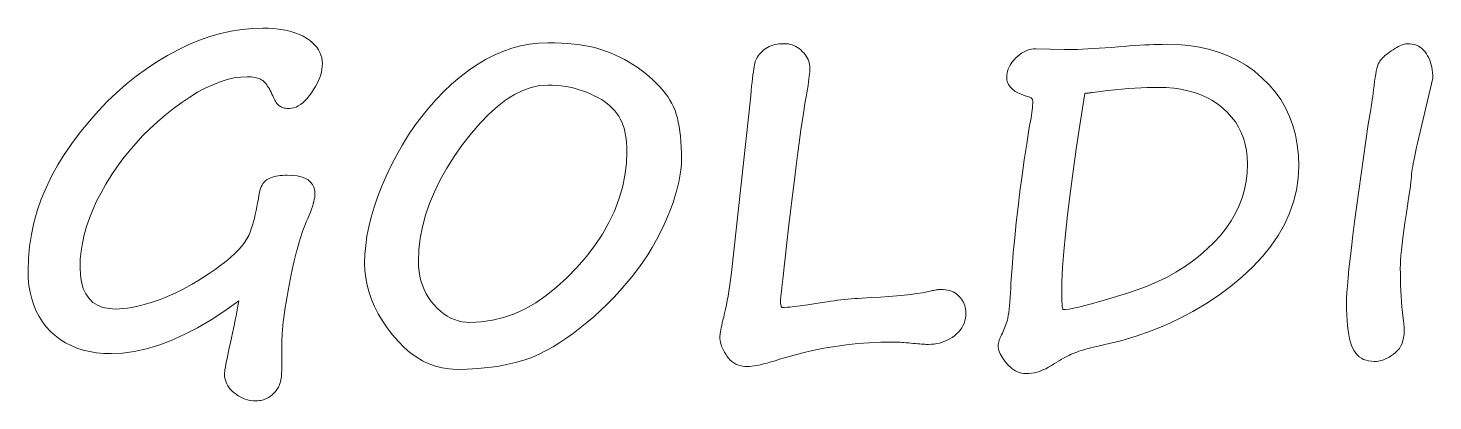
# Model space of a CAD drawing. Extents: x 70.3 to 137.7, y 117.5 to 125.4.
# Drawn here: x 107.81 to 137.66, y 117.46 to 125.37 of the extents above; entities that cross this region are included whole.
import ezdxf

# ---------------------------------------------------------------- set-up
doc = ezdxf.new("R2010")
doc.units = 0

msp = doc.modelspace()

# ---------------------------------------------------------------- linework, layer by layer
at = {"color": 7, "lineweight": 13}
for points in [[(113.529419, 120.674202), (113.533936, 120.674202), (113.512222, 120.597443), (113.490501, 120.515564), (113.468781, 120.428574), (113.44706, 120.336472), (113.425339, 120.23925), (113.403625, 120.136917), (113.381905, 120.02948), (113.360184, 119.916924), (113.338463, 119.799248), (113.316742, 119.676468), (113.296112, 119.554588), (113.277649, 119.439636), (113.26136, 119.331604), (113.247238, 119.230492), (113.235291, 119.136307), (113.225525, 119.049049), (113.217926, 118.968704), (113.212494, 118.895294), (113.209229, 118.828796), (113.208145, 118.769226), (113.208084, 118.668365), (113.207878, 118.573936), (113.207535, 118.485924), (113.207062, 118.404343), (113.206451, 118.329185), (113.205704, 118.260452), (113.204819, 118.198143), (113.203804, 118.142258), (113.202652, 118.092804), (113.201355, 118.049774), (113.199295, 118.010674), (113.195839, 117.97303), (113.190979, 117.936829), (113.184708, 117.902077), (113.177032, 117.868774), (113.167969, 117.836922), (113.157486, 117.806511), (113.145615, 117.777557), (113.132332, 117.750046), (113.117645, 117.723976), (113.101807, 117.699203), (113.085068, 117.67556), (113.067429, 117.653053), (113.048874, 117.631668), (113.029419, 117.61142), (113.009048, 117.592308), (112.987785, 117.574318), (112.965614, 117.557465), (112.942535, 117.54174), (112.918549, 117.527145), (112.893799, 117.513824), (112.868423, 117.5019), (112.8424, 117.491379), (112.81575, 117.482262), (112.788467, 117.474548), (112.760544, 117.468231), (112.731995, 117.463326), (112.702805, 117.459816), (112.672989, 117.45771), (112.642532, 117.457008), (112.594055, 117.458733), (112.546341, 117.46389), (112.49939, 117.472488), (112.453217, 117.48452), (112.407806, 117.5), (112.363167, 117.518913), (112.319298, 117.541267), (112.276199, 117.567055), (112.233871, 117.596291), (112.192307, 117.62896), (112.153198, 117.663933), (112.118195, 117.700089), (112.087311, 117.737419), (112.060547, 117.775925), (112.037903, 117.815605), (112.019371, 117.856468), (112.004959, 117.898506), (111.994659, 117.941719), (111.988487, 117.986107), (111.986427, 118.03167), (111.987694, 118.052124), (111.991501, 118.08271), (111.997833, 118.123436), (112.006699, 118.174294), (112.018097, 118.235291), (112.032043, 118.306419), (112.048508, 118.387688), (112.067513, 118.479095), (112.08905, 118.580627), (112.113129, 118.692307), (112.1353, 118.794884), (112.156563, 118.894478), (112.176926, 118.991081), (112.196381, 119.084702), (112.214935, 119.175339), (112.232582, 119.262985), (112.249321, 119.347641), (112.26516, 119.429321), (112.28009, 119.508003), (112.294121, 119.58371), (111.994125, 119.370499), (111.700455, 119.179726), (111.413124, 119.011398), (111.132126, 118.865517), (110.857468, 118.742081), (110.589142, 118.641083), (110.327148, 118.562531), (110.071495, 118.506424), (109.822174, 118.472755), (109.579185, 118.461533), (109.420517, 118.46624), (109.268509, 118.480362), (109.123146, 118.503891), (108.984436, 118.536827), (108.852379, 118.579185), (108.726974, 118.630951), (108.608215, 118.692123), (108.496109, 118.762711), (108.390656, 118.842712), (108.291855, 118.932121), (108.201157, 119.029724), (108.119995, 119.134293), (108.048401, 119.245834), (107.986343, 119.364342), (107.933823, 119.489815), (107.890862, 119.622261), (107.857445, 119.761673), (107.833572, 119.908051), (107.819252, 120.061401), (107.814484, 120.221718), (107.822266, 120.4795), (107.845612, 120.735199), (107.884529, 120.988823), (107.939003, 121.240356), (108.009048, 121.489815), (108.094666, 121.73719), (108.195839, 121.982483), (108.312576, 122.2257), (108.444885, 122.466827), (108.592758, 122.705879), (108.592758, 122.701355), (108.761383, 122.944069), (108.93602, 123.176285), (109.116676, 123.39801), (109.303345, 123.60923), (109.496048, 123.809952), (109.694748, 124.000175), (109.899483, 124.179909), (110.110229, 124.349136), (110.326996, 124.507874), (110.549774, 124.656105), (110.775543, 124.791946), (111.001266, 124.913483), (111.226944, 125.020721), (111.452576, 125.113663), (111.678169, 125.192307), (111.903709, 125.256653), (112.129211, 125.306694), (112.35466, 125.342438), (112.58007, 125.363892), (112.805435, 125.37104), (112.919731, 125.368889), (113.029144, 125.362442), (113.133667, 125.351692), (113.233307, 125.336647), (113.328056, 125.317307), (113.417923, 125.293663), (113.502899, 125.265724), (113.582993, 125.233482), (113.658188, 125.196945), (113.728508, 125.156105), (113.792984, 125.111969), (113.850677, 125.065521), (113.901581, 125.016762), (113.945702, 124.965698), (113.983032, 124.912331), (114.01358, 124.856651), (114.037331, 124.79866), (114.054306, 124.738373), (114.064484, 124.675766), (114.067871, 124.610855), (114.065552, 124.555069), (114.058556, 124.4981), (114.046906, 124.439949), (114.030594, 124.38063), (114.009613, 124.320129), (113.983978, 124.258461), (113.95369, 124.19561), (113.918732, 124.131584), (113.87912, 124.066376), (113.834839, 124), (113.788216, 123.936378), (113.741539, 123.879456), (113.694824, 123.829231), (113.648056, 123.785698), (113.601242, 123.748863), (113.55439, 123.718727), (113.507492, 123.69529), (113.460541, 123.678551), (113.413551, 123.668503), (113.366516, 123.665154), (113.337425, 123.665764), (113.309868, 123.667603), (113.283852, 123.670654), (113.259369, 123.674927), (113.236427, 123.680428), (113.215027, 123.687149), (113.19516, 123.695091), (113.176834, 123.704254), (113.160049, 123.714638), (113.144798, 123.726242), (113.130272, 123.739655), (113.115662, 123.75547), (113.100952, 123.773682), (113.086151, 123.794296), (113.071274, 123.817307), (113.05629, 123.842712), (113.041229, 123.870522), (113.026062, 123.900719), (113.010818, 123.933327), (112.995476, 123.968323), (112.978027, 124.007851), (112.960091, 124.044975), (112.94165, 124.079704), (112.922714, 124.11203), (112.903282, 124.141968), (112.883347, 124.169502), (112.862923, 124.194633), (112.841995, 124.217377), (112.820572, 124.237717), (112.798645, 124.255653), (112.775452, 124.271561), (112.750229, 124.285789), (112.722969, 124.298347), (112.693665, 124.309227), (112.662331, 124.318436), (112.62896, 124.325974), (112.593552, 124.331833), (112.556107, 124.336014), (112.516632, 124.338524), (112.475113, 124.339363), (112.335587, 124.332596), (112.192123, 124.312302), (112.044731, 124.278481), (111.893402, 124.231133), (111.738129, 124.17025), (111.578918, 124.095833), (111.415771, 124.007896), (111.248688, 123.906425), (111.077667, 123.79142), (110.902718, 123.662895), (110.729141, 123.525108), (110.562263, 123.382347), (110.402084, 123.234612), (110.248596, 123.081894), (110.101807, 122.92421), (109.961716, 122.761536), (109.828323, 122.593887), (109.70163, 122.421265), (109.581635, 122.24366), (109.468323, 122.061081), (109.363876, 121.876854), (109.270409, 121.694298), (109.187943, 121.513412), (109.11647, 121.334206), (109.056, 121.15667), (109.006516, 120.980812), (108.968033, 120.806625), (108.940552, 120.634117), (108.924049, 120.46328), (108.918549, 120.294113), (108.926155, 120.12561), (108.948959, 119.974838), (108.986969, 119.841805), (109.040184, 119.726517), (109.108597, 119.62896), (109.192223, 119.549141), (109.291046, 119.487053), (109.405067, 119.442711), (109.534302, 119.416107), (109.678734, 119.407234), (109.759003, 119.409271), (109.842354, 119.415382), (109.92878, 119.42556), (110.01828, 119.439819), (110.110863, 119.458145), (110.206512, 119.480537), (110.305252, 119.507011), (110.407059, 119.537552), (110.511948, 119.572166), (110.619911, 119.610855), (110.730141, 119.653893), (110.841812, 119.701538), (110.954933, 119.753799), (111.069504, 119.810677), (111.185524, 119.872169), (111.302986, 119.938278), (111.421906, 120.009003), (111.542267, 120.084343), (111.664078, 120.164299), (111.787331, 120.248863), (111.906357, 120.334976), (112.015472, 120.419548), (112.114685, 120.502579), (112.203979, 120.584068), (112.283371, 120.664024), (112.352859, 120.742439), (112.412422, 120.819321), (112.462082, 120.894661), (112.501831, 120.96846), (112.531677, 121.040718), (112.555954, 121.112938), (112.57901, 121.186607), (112.600845, 121.261719), (112.621445, 121.33828), (112.640839, 121.41629), (112.659004, 121.495743), (112.675949, 121.576653), (112.691681, 121.659004), (112.706177, 121.742805), (112.71946, 121.828049), (112.727859, 121.877037), (112.738556, 121.922623), (112.751556, 121.964813), (112.766876, 122.003616), (112.7845, 122.039024), (112.804436, 122.071037), (112.826675, 122.099655), (112.851227, 122.124886), (112.878082, 122.146713), (112.907242, 122.165154), (112.938629, 122.181061), (112.972122, 122.19529), (113.007767, 122.207848), (113.045525, 122.218727), (113.085403, 122.227936), (113.127426, 122.235474), (113.171562, 122.241333), (113.217827, 122.245522), (113.26622, 122.248032), (113.316742, 122.248863), (113.429367, 122.244843), (113.530136, 122.232758), (113.619049, 122.212624), (113.696106, 122.184433), (113.761314, 122.148186), (113.814667, 122.103889), (113.856155, 122.051537), (113.885788, 121.991127), (113.90358, 121.922668), (113.9095, 121.846153), (113.907967, 121.812485), (113.903351, 121.774841), (113.89566, 121.733208), (113.884888, 121.687599), (113.871048, 121.638008), (113.854118, 121.584435), (113.834122, 121.526878), (113.811043, 121.46534), (113.784889, 121.399818), (113.755661, 121.330315), (113.7314, 121.274887), (113.70752, 121.217194), (113.683983, 121.157234), (113.660812, 121.095016), (113.638016, 121.03054), (113.61557, 120.963799), (113.593491, 120.894791), (113.57177, 120.823524), (113.550407, 120.75)], [(116.914032, 118.126694), (116.762802, 118.134048), (116.615021, 118.156105), (116.47068, 118.192871), (116.329773, 118.244339), (116.192307, 118.310516), (116.058281, 118.391403), (115.927689, 118.486992), (115.800545, 118.597282), (115.676834, 118.722282), (115.556564, 118.861992), (115.443939, 119.009521), (115.34317, 119.158005), (115.254257, 119.307442), (115.1772, 119.457825), (115.111992, 119.609161), (115.05864, 119.761444), (115.017151, 119.91468), (114.987518, 120.068863), (114.969727, 120.223999), (114.963806, 120.380089), (114.96946, 120.566963), (114.986427, 120.758369), (115.014709, 120.9543), (115.054306, 121.154747), (115.105209, 121.359726), (115.167419, 121.569229), (115.240952, 121.783257), (115.32579, 122.001808), (115.421951, 122.224884), (115.529419, 122.452484), (115.645813, 122.678146), (115.768784, 122.895386), (115.898308, 123.104202), (116.034393, 123.304611), (116.17704, 123.496605), (116.326248, 123.680176), (116.482018, 123.855339), (116.644348, 124.022079), (116.813232, 124.180405), (116.988693, 124.330315), (117.168213, 124.468727), (117.349319, 124.592575), (117.532013, 124.701851), (117.716293, 124.796562), (117.902153, 124.876694), (118.0896, 124.942261), (118.278625, 124.993256), (118.469238, 125.029678), (118.661423, 125.051537), (118.855209, 125.058823), (119.003693, 125.057014), (119.146881, 125.051582), (119.284775, 125.042534), (119.417374, 125.029861), (119.544685, 125.013573), (119.666702, 124.99366), (119.783417, 124.970131), (119.894844, 124.942986), (120.000977, 124.912216), (120.101807, 124.877823), (120.199234, 124.839928), (120.295113, 124.798637), (120.389465, 124.75396), (120.482269, 124.705879), (120.573532, 124.654411), (120.663261, 124.599548), (120.75145, 124.54129), (120.838104, 124.479637), (120.923218, 124.414589), (121.00679, 124.346153), (121.086838, 124.275787), (121.161362, 124.204971), (121.230362, 124.133705), (121.293846, 124.061989), (121.351807, 123.989815), (121.404251, 123.917191), (121.45118, 123.844116), (121.492584, 123.770584), (121.528465, 123.696602), (121.558823, 123.622169), (121.585052, 123.544724), (121.608513, 123.461716), (121.629211, 123.373138), (121.647148, 123.278999), (121.662338, 123.179298), (121.674759, 123.074028), (121.684418, 122.963188), (121.691315, 122.846786), (121.695457, 122.724815), (121.696838, 122.597282), (121.693146, 122.479881), (121.682083, 122.357552), (121.663651, 122.230293), (121.637833, 122.098099), (121.604645, 121.960968), (121.564072, 121.818909), (121.516129, 121.671921), (121.460815, 121.519997), (121.398125, 121.363144), (121.328056, 121.201355), (121.250954, 121.038033), (121.167145, 120.876556), (121.07666, 120.716942), (120.979462, 120.559181), (120.875565, 120.403275), (120.764984, 120.249229), (120.64769, 120.097031), (120.523712, 119.946693), (120.393036, 119.79821), (120.255661, 119.651581), (120.114685, 119.509186), (119.973221, 119.37339), (119.831245, 119.244209), (119.688782, 119.121628), (119.545822, 119.005653), (119.402359, 118.896286), (119.258392, 118.793526), (119.113937, 118.697372), (118.968979, 118.607826), (118.823532, 118.524887), (118.673309, 118.449226), (118.514023, 118.381538), (118.345703, 118.321808), (118.168327, 118.270042), (117.981903, 118.226242), (117.786423, 118.190407), (117.581902, 118.162529), (117.368332, 118.142624), (117.145706, 118.130676)], [(126.945709, 118.656105), (126.922394, 118.65638), (126.895935, 118.657188), (126.866287, 118.658546), (126.833488, 118.660446), (126.797516, 118.662895), (126.758377, 118.665878), (126.716064, 118.669411), (126.670593, 118.673485), (126.621948, 118.678101), (126.570137, 118.683258), (126.518143, 118.687553), (126.468964, 118.691399), (126.422577, 118.694794), (126.379005, 118.697739), (126.338242, 118.700226), (126.300278, 118.702263), (126.265114, 118.703842), (126.232765, 118.704971), (126.203217, 118.70565), (126.176468, 118.705879), (125.930138, 118.702217), (125.685257, 118.691216), (125.441811, 118.67289), (125.199821, 118.64724), (124.959274, 118.61425), (124.720184, 118.573936), (124.482536, 118.526283), (124.246338, 118.471306), (124.011581, 118.409004), (123.778282, 118.339363), (123.68512, 118.310135), (123.597473, 118.283981), (123.515335, 118.260902), (123.438736, 118.240906), (123.367645, 118.223976), (123.302078, 118.210136), (123.242035, 118.199364), (123.187515, 118.191673), (123.138512, 118.187057), (123.095024, 118.185516), (123.041046, 118.187691), (122.989502, 118.194206), (122.940414, 118.205063), (122.893753, 118.220268), (122.849548, 118.239815), (122.807785, 118.26371), (122.768463, 118.291946), (122.731583, 118.324524), (122.697151, 118.361443), (122.665161, 118.40271), (122.635925, 118.445969), (122.609772, 118.488869), (122.5867, 118.531403), (122.566696, 118.57357), (122.549774, 118.615379), (122.535934, 118.65683), (122.525162, 118.697914), (122.517471, 118.73864), (122.512848, 118.778999), (122.511314, 118.819), (122.512131, 118.837822), (122.514572, 118.861717), (122.518646, 118.890678), (122.524345, 118.924706), (122.531677, 118.963799), (122.540634, 119.007965), (122.551224, 119.05719), (122.563438, 119.111488), (122.577286, 119.17086), (122.592758, 119.235291), (122.613167, 119.319725), (122.632767, 119.406517), (122.651543, 119.495651), (122.66951, 119.587151), (122.686653, 119.680992), (122.702988, 119.777191), (122.718506, 119.875748), (122.733215, 119.976646), (122.747108, 120.07991), (122.760178, 120.185516), (123.167419, 123.936646), (123.177261, 124.03968), (123.186874, 124.135201), (123.196274, 124.223213), (123.205429, 124.303711), (123.214371, 124.376694), (123.223083, 124.442169), (123.231567, 124.50013), (123.239822, 124.550583), (123.247856, 124.593529), (123.255661, 124.62896), (123.264549, 124.660316), (123.275841, 124.69104), (123.289528, 124.72113), (123.305618, 124.750587), (123.324097, 124.779411), (123.344986, 124.807602), (123.368256, 124.835159), (123.393936, 124.862076), (123.422012, 124.888367), (123.452492, 124.914024), (123.485298, 124.938095), (123.520363, 124.959633), (123.557693, 124.978638), (123.59729, 124.99511), (123.639145, 125.009048), (123.683258, 125.020447), (123.729645, 125.02932), (123.778282, 125.035652), (123.829193, 125.039452), (123.882355, 125.040726), (123.925255, 125.039093), (123.967056, 125.034203), (124.007782, 125.026062), (124.047424, 125.014656), (124.085976, 125), (124.123444, 124.982079), (124.159821, 124.960899), (124.195114, 124.93647), (124.229324, 124.908775), (124.262451, 124.877823), (124.293396, 124.844978), (124.321091, 124.811584), (124.34552, 124.777641), (124.366699, 124.743164), (124.384613, 124.708145), (124.399277, 124.672577), (124.410675, 124.636467), (124.418823, 124.599815), (124.423706, 124.562622), (124.425339, 124.524887), (124.42453, 124.487778), (124.422089, 124.445244), (124.418015, 124.397285), (124.412308, 124.343887), (124.404984, 124.285065), (124.396019, 124.22081), (124.385429, 124.151131), (124.373215, 124.076019), (124.359367, 123.995476), (124.343895, 123.9095), (124.319412, 123.771126), (124.29303, 123.609413), (124.264755, 123.424339), (124.234573, 123.215927), (124.202492, 122.984161), (124.16851, 122.72905), (124.132629, 122.450584), (124.094849, 122.148773), (124.055161, 121.823616), (124.01358, 121.475113), (123.973175, 121.131897), (123.937012, 120.822624), (123.905121, 120.547279), (123.877472, 120.305878), (123.85408, 120.098412), (123.83493, 119.924881), (123.820053, 119.785294), (123.809418, 119.679634), (123.803032, 119.607918), (123.800903, 119.570129), (123.801361, 119.545204), (123.802719, 119.522896), (123.804977, 119.503212), (123.808144, 119.486153), (123.812218, 119.471718), (123.8172, 119.459908), (123.823082, 119.450722), (123.829865, 119.44416), (123.837555, 119.440224), (123.846161, 119.438911), (123.886566, 119.440132), (123.939003, 119.443802), (124.003479, 119.449905), (124.080002, 119.458458), (124.168556, 119.469452), (124.26915, 119.482895), (124.381767, 119.498779), (124.506424, 119.517105), (124.643127, 119.537872), (124.791855, 119.561081), (124.864349, 119.572441), (124.937012, 119.582985), (125.009865, 119.592712), (125.082901, 119.601624), (125.156113, 119.609726), (125.229507, 119.617012), (125.303085, 119.623482), (125.376831, 119.629135), (125.450775, 119.63398), (125.524887, 119.638008), (125.730316, 119.648506), (125.92308, 119.660088), (126.103165, 119.67276), (126.270584, 119.686516), (126.425339, 119.701355), (126.567429, 119.717285), (126.696838, 119.734299), (126.813576, 119.752396), (126.917648, 119.771584), (127.009048, 119.791855), (127.035477, 119.797874), (127.060455, 119.803253), (127.083984, 119.808006), (127.106064, 119.812126), (127.126694, 119.815605), (127.145889, 119.818459), (127.16362, 119.820679), (127.179916, 119.822258), (127.194756, 119.823212), (127.208145, 119.823524), (127.256836, 119.82206), (127.303352, 119.817642), (127.347694, 119.810295), (127.389862, 119.799995), (127.429871, 119.786758), (127.467697, 119.770584), (127.503357, 119.751465), (127.536835, 119.729408), (127.568146, 119.704407), (127.59729, 119.676468), (127.623932, 119.646492), (127.647781, 119.615379), (127.668823, 119.583145), (127.687057, 119.549774), (127.702492, 119.515266), (127.715118, 119.479637), (127.72493, 119.442871), (127.731949, 119.404976), (127.736153, 119.365944), (127.737564, 119.32579), (127.735138, 119.266357), (127.727875, 119.20932), (127.715775, 119.154678), (127.69883, 119.10244), (127.67704, 119.052597), (127.650406, 119.005157), (127.618942, 118.960114), (127.582626, 118.917465), (127.541473, 118.877213), (127.495476, 118.839363), (127.446411, 118.804543), (127.396019, 118.773392), (127.344322, 118.745903), (127.291313, 118.722076), (127.236992, 118.70192), (127.181366, 118.685425), (127.12442, 118.6726), (127.066162, 118.663437), (127.006592, 118.657936)], [(128.619904, 119.167419), (128.629639, 119.215294), (128.638916, 119.270226), (128.647736, 119.332214), (128.656113, 119.401268), (128.664032, 119.477371), (128.671494, 119.560539), (128.678513, 119.650764), (128.685074, 119.748055), (128.691177, 119.852394), (128.696838, 119.963799), (128.719452, 120.280182), (128.745697, 120.599457), (128.775574, 120.921623), (128.809052, 121.246696), (128.846161, 121.574661), (128.886871, 121.905518), (128.931229, 122.239273), (128.979187, 122.575928), (129.030762, 122.915474), (129.085968, 123.257919), (129.099731, 123.328598), (129.11203, 123.395836), (129.122894, 123.459633), (129.132309, 123.519997), (129.140274, 123.57692), (129.14679, 123.630402), (129.151855, 123.68045), (129.155487, 123.727058), (129.157654, 123.770226), (129.158371, 123.809952), (129.157654, 123.825607), (129.155487, 123.839996), (129.151855, 123.853119), (129.14679, 123.864975), (129.140274, 123.875565), (129.132309, 123.884888), (129.122894, 123.892937), (129.11203, 123.899727), (129.099731, 123.905243), (129.085968, 123.9095), (128.994843, 123.935699), (128.9133, 123.965424), (128.84137, 123.998688), (128.779007, 124.035477), (128.726242, 124.07579), (128.683075, 124.119637), (128.649506, 124.167007), (128.625519, 124.217918), (128.61113, 124.272354), (128.606339, 124.330315), (128.608307, 124.373505), (128.614212, 124.416199), (128.624054, 124.458389), (128.637833, 124.500092), (128.655548, 124.54129), (128.6772, 124.581985), (128.702789, 124.622192), (128.732315, 124.661896), (128.765778, 124.701103), (128.803162, 124.739815), (128.842789, 124.776352), (128.882904, 124.809044), (128.923508, 124.837891), (128.964615, 124.862892), (129.006226, 124.884048), (129.048325, 124.901352), (129.090927, 124.914818), (129.134033, 124.924431), (129.177628, 124.930199), (129.221725, 124.932121), (129.832581, 124.914024), (129.918961, 124.914612), (130.011581, 124.916382), (130.110458, 124.919319), (130.215561, 124.923439), (130.326935, 124.928734), (130.444519, 124.935204), (130.568375, 124.942848), (130.698471, 124.951675), (130.834808, 124.96167), (130.977386, 124.972847), (131.09906, 124.983162), (131.21611, 124.992393), (131.328552, 125.000542), (131.436386, 125.007599), (131.539597, 125.013573), (131.638184, 125.018456), (131.732178, 125.022263), (131.821548, 125.024979), (131.906296, 125.026604), (131.98642, 125.027145), (132.2341, 125.020065), (132.472137, 124.998825), (132.700516, 124.963417), (132.919281, 124.913841), (133.128387, 124.850113), (133.327881, 124.772217), (133.517715, 124.680153), (133.697922, 124.573936), (133.868484, 124.453552), (134.029419, 124.319), (134.177719, 124.172783), (134.31041, 124.017372), (134.42749, 123.852783), (134.528961, 123.679001), (134.614822, 123.49604), (134.685074, 123.303886), (134.739716, 123.102554), (134.778732, 122.892036), (134.802155, 122.672325), (134.809967, 122.443436), (134.797913, 122.185318), (134.76181, 121.932213), (134.70163, 121.684135), (134.617371, 121.441086), (134.509064, 121.203049), (134.376648, 120.970039), (134.220184, 120.742058), (134.039642, 120.519089), (133.835022, 120.301155), (133.606339, 120.088234), (133.36055, 119.884499), (133.104614, 119.694115), (132.838562, 119.517082), (132.562347, 119.353394), (132.276016, 119.203049), (131.979553, 119.066063), (131.672943, 118.942421), (131.356201, 118.832123), (131.029327, 118.735176), (130.692307, 118.651581), (130.604477, 118.631943), (130.522003, 118.612846), (130.444839, 118.594299), (130.373032, 118.576286), (130.306564, 118.558823), (130.245438, 118.541901), (130.189636, 118.52552), (130.139191, 118.509682), (130.09407, 118.494385), (130.054306, 118.479637), (130.016571, 118.464294), (129.977554, 118.447235), (129.937286, 118.428459), (129.895752, 118.407959), (129.852936, 118.385742), (129.808868, 118.361809), (129.763535, 118.336151), (129.716919, 118.308777), (129.669052, 118.279678), (129.619904, 118.248863), (129.558472, 118.208458), (129.497192, 118.172302), (129.436111, 118.140404), (129.375214, 118.112755), (129.314484, 118.089363), (129.253937, 118.070221), (129.193573, 118.055336), (129.133392, 118.044701), (129.073395, 118.038322), (129.01358, 118.036194), (128.967926, 118.038414), (128.923264, 118.045067), (128.879593, 118.056152), (128.836929, 118.071671), (128.795258, 118.091629), (128.754578, 118.116013), (128.71489, 118.144836), (128.676208, 118.178101), (128.638519, 118.21579), (128.601807, 118.257919), (128.567429, 118.301445), (128.536652, 118.343346), (128.509506, 118.383614), (128.485977, 118.422256), (128.466064, 118.459274), (128.449783, 118.494659), (128.437103, 118.528412), (128.428055, 118.560539), (128.422638, 118.591042), (128.420822, 118.619904), (128.421768, 118.639771), (128.424622, 118.661354), (128.429367, 118.684662), (128.43602, 118.709679), (128.44458, 118.73642), (128.455017, 118.764885), (128.467377, 118.795067), (128.481628, 118.826965), (128.497787, 118.860588), (128.515839, 118.895927)], [(137.334839, 122.927597), (137.315659, 122.846924), (137.297913, 122.769592), (137.281631, 122.69561), (137.266785, 122.624977), (137.253387, 122.557693), (137.241455, 122.493752), (137.230957, 122.433167), (137.221893, 122.375923), (137.214294, 122.322037), (137.208145, 122.271492), (137.207245, 122.241127), (137.204529, 122.20253), (137.200012, 122.155701), (137.193665, 122.100632), (137.185516, 122.037331), (137.175568, 121.96579), (137.163803, 121.886017), (137.150238, 121.798004), (137.134842, 121.701759), (137.117645, 121.597282), (137.089279, 121.409775), (137.063904, 121.234566), (137.041504, 121.071671), (137.022095, 120.921082), (137.005661, 120.782806), (136.992218, 120.65683), (136.981766, 120.543167), (136.974304, 120.441811), (136.969818, 120.35276), (136.968323, 120.276016), (136.969055, 120.156738), (136.971222, 120.037827), (136.974854, 119.919273), (136.979919, 119.801086), (136.98642, 119.683258), (136.994385, 119.565788), (137.003799, 119.448685), (137.014664, 119.33194), (137.026978, 119.215561), (137.040726, 119.099548), (137.048782, 119.01767), (137.051224, 118.940361), (137.048065, 118.867622), (137.039276, 118.799454), (137.024887, 118.735855), (137.004883, 118.676826), (136.979279, 118.622375), (136.948059, 118.572487), (136.911224, 118.527168), (136.868774, 118.48642), (136.823532, 118.449883), (136.77829, 118.417191), (136.733032, 118.388344), (136.687775, 118.363342), (136.642548, 118.342194), (136.59729, 118.324883), (136.552032, 118.311424), (136.50679, 118.301804), (136.461548, 118.296036), (136.41629, 118.294113), (136.353897, 118.296898), (136.295197, 118.305244), (136.240234, 118.31916), (136.188965, 118.338638), (136.141403, 118.363686), (136.097565, 118.394295), (136.057434, 118.430473), (136.020996, 118.472214), (135.988281, 118.519524), (135.95929, 118.572395), (135.933487, 118.632149), (135.9104, 118.700089), (135.890045, 118.776222), (135.872406, 118.860542), (135.857468, 118.953049), (135.845245, 119.053757), (135.835754, 119.162643), (135.828964, 119.279724), (135.82489, 119.404999), (135.823532, 119.53846), (135.825653, 119.635292), (135.832031, 119.755653), (135.842682, 119.899544), (135.857559, 120.066963), (135.876709, 120.257919), (135.900085, 120.472397), (135.927734, 120.710403), (135.959641, 120.971947), (135.995789, 121.257011), (136.036194, 121.565605), (136.285065, 123.334839), (136.300049, 123.412125), (136.314209, 123.488327), (136.32756, 123.563438), (136.340088, 123.637466), (136.351807, 123.710403), (136.362717, 123.782257), (136.372803, 123.853027), (136.38208, 123.922714), (136.390533, 123.99131), (136.398193, 124.058823), (136.409302, 124.153687), (136.420898, 124.24099), (136.433014, 124.320747), (136.445618, 124.392937), (136.45871, 124.457581), (136.472321, 124.514656), (136.486404, 124.564186), (136.501007, 124.606155), (136.516083, 124.640564), (136.531677, 124.667419), (136.548767, 124.690628), (136.568329, 124.714111), (136.590393, 124.737869), (136.614929, 124.761902), (136.641968, 124.786194), (136.671509, 124.810768), (136.703506, 124.835609), (136.738007, 124.860718), (136.774994, 124.886108), (136.814484, 124.911758), (136.854218, 124.936264), (136.891953, 124.958191), (136.927704, 124.977531), (136.961456, 124.994293), (136.993225, 125.008484), (137.02298, 125.020088), (137.050781, 125.029114), (137.076569, 125.035561), (137.100372, 125.039429), (137.122177, 125.040726), (137.173431, 125.038597), (137.222168, 125.032211), (137.268433, 125.021584), (137.312225, 125.006691), (137.353516, 124.987556), (137.392303, 124.964157), (137.428619, 124.936516), (137.462448, 124.904617), (137.493774, 124.868462), (137.522629, 124.828049), (137.548859, 124.784569), (137.572311, 124.739182), (137.593018, 124.691895), (137.610962, 124.642715), (137.626129, 124.591629), (137.63855, 124.538643), (137.648224, 124.483757), (137.655121, 124.426964), (137.659256, 124.368279), (137.660645, 124.307693)], [(116.108597, 120.420815), (116.111908, 120.311356), (116.121811, 120.205612), (116.138329, 120.103569), (116.161453, 120.005249), (116.191177, 119.910629), (116.227516, 119.819725), (116.270447, 119.732529), (116.32, 119.649048), (116.37616, 119.569275), (116.438919, 119.49321), (116.505981, 119.422714), (116.575027, 119.359634), (116.646065, 119.303978), (116.719101, 119.255745), (116.794121, 119.214928), (116.871132, 119.181534), (116.950134, 119.155563), (117.031128, 119.137009), (117.11412, 119.125877), (117.199097, 119.122169), (117.44014, 119.13382), (117.678192, 119.168777), (117.913261, 119.227036), (118.14534, 119.308594), (118.374435, 119.41346), (118.60054, 119.541626), (118.823669, 119.6931), (119.0438, 119.867874), (119.260956, 120.065948), (119.475113, 120.287331), (119.677155, 120.521782), (119.857918, 120.759094), (120.017426, 120.999252), (120.155655, 121.242264), (120.272629, 121.488121), (120.368332, 121.736832), (120.442764, 121.988388), (120.495926, 122.242805), (120.527832, 122.500069), (120.538467, 122.760178), (120.536697, 122.8507), (120.531403, 122.937645), (120.522583, 123.021019), (120.510223, 123.100815), (120.494347, 123.177032), (120.47493, 123.24968), (120.451996, 123.318756), (120.425522, 123.384254), (120.395523, 123.446175), (120.361992, 123.504524), (120.324234, 123.560135), (120.28154, 123.613846), (120.233917, 123.665657), (120.181358, 123.715561), (120.123871, 123.763573), (120.061447, 123.809685), (119.994095, 123.853889), (119.921814, 123.896194), (119.844597, 123.936607), (119.762451, 123.975113), (119.677216, 124.010788), (119.590775, 124.042709), (119.503098, 124.070877), (119.414215, 124.095291), (119.324097, 124.115952), (119.232765, 124.132851), (119.140213, 124.145996), (119.046425, 124.15538), (118.951431, 124.161018), (118.855209, 124.162895), (118.679909, 124.150269), (118.503357, 124.112396), (118.325523, 124.049271), (118.146423, 123.960899), (117.966064, 123.847282), (117.784439, 123.708412), (117.60154, 123.544296), (117.417374, 123.354927), (117.231949, 123.140312), (117.04525, 122.900452), (116.867287, 122.648415), (116.708054, 122.397285), (116.567558, 122.147057), (116.445793, 121.897736), (116.342758, 121.649323), (116.258469, 121.40181), (116.192902, 121.155205), (116.146065, 120.9095), (116.117966, 120.664703)], [(129.800903, 119.393661), (129.857803, 119.397171), (129.932587, 119.407692), (130.025238, 119.425224), (130.135742, 119.449768), (130.264145, 119.481331), (130.410416, 119.519905), (130.574554, 119.565498), (130.756561, 119.618095), (130.956451, 119.677711), (131.17421, 119.744339), (131.396637, 119.818253), (131.610504, 119.899727), (131.815811, 119.988754), (132.012589, 120.085335), (132.20079, 120.189476), (132.380463, 120.30117), (132.551559, 120.420425), (132.714127, 120.547234), (132.868134, 120.681602), (133.01358, 120.823524), (133.14769, 120.971268), (133.2677, 121.123077), (133.373581, 121.278954), (133.465332, 121.438911), (133.542984, 121.602936), (133.606522, 121.771042), (133.65593, 121.943207), (133.691223, 122.119453), (133.712402, 122.299774), (133.719452, 122.484161), (133.714233, 122.630424), (133.698547, 122.770584), (133.672424, 122.904633), (133.635834, 123.032578), (133.588806, 123.154411), (133.531311, 123.270134), (133.463379, 123.379745), (133.384979, 123.483253), (133.296143, 123.58065), (133.196838, 123.671944), (133.089081, 123.755768), (132.974838, 123.830765), (132.854141, 123.896942), (132.726974, 123.9543), (132.593323, 124.002823), (132.453217, 124.042534), (132.306625, 124.07341), (132.15358, 124.095474), (131.994049, 124.108711), (131.828064, 124.113121), (131.709869, 124.11203), (131.586975, 124.108772), (131.459366, 124.103348), (131.327057, 124.095741), (131.190048, 124.085968), (131.048325, 124.074028), (130.901901, 124.059906), (130.750763, 124.043617), (130.59494, 124.025154), (130.434387, 124.004524), (130.413986, 124.0019), (130.394394, 123.999451), (130.37561, 123.997192), (130.357651, 123.99511), (130.3405, 123.99321), (130.324158, 123.991493), (130.30864, 123.989952), (130.293945, 123.988594), (130.280045, 123.987419), (130.266968, 123.98642), (130.173264, 123.399681), (130.089417, 122.848503), (130.015442, 122.332893), (129.951324, 121.852852), (129.897064, 121.408371), (129.852676, 120.999451), (129.818146, 120.626106), (129.793488, 120.288322), (129.778687, 119.986107), (129.773758, 119.719452), (129.774033, 119.67466), (129.774841, 119.632576), (129.776199, 119.593208), (129.778107, 119.556557), (129.780548, 119.522621), (129.783539, 119.491402), (129.787064, 119.462891), (129.791138, 119.437103), (129.795746, 119.414024)]]:
    msp.add_lwpolyline(points, close=True, dxfattribs=at)

doc.saveas('drawing.dxf')
